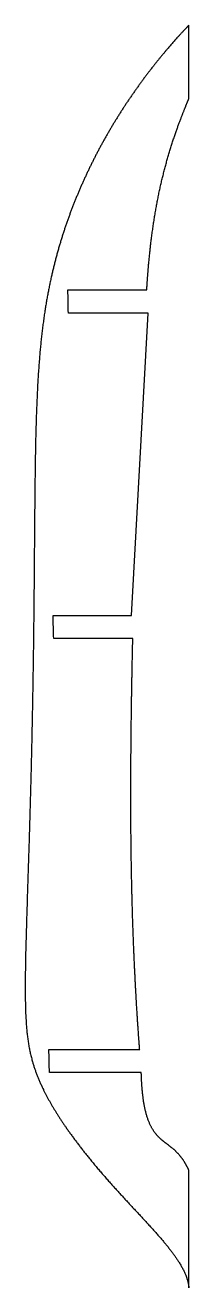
# Model space of a CAD drawing. Header units: millimetres. Extents: x -23 to -1, y -223 to -60.
import ezdxf

# ---------------------------------------------------------------- set-up
doc = ezdxf.new("R2010")
doc.units = ezdxf.units.MM
doc.layers.get('0').update_dxf_attribs({"linetype": 'CONTINUOUS'})

msp = doc.modelspace()

# ---------------------------------------------------------------- linework, layer by layer
for p, q in [((-1.5, -69.84), (-1.5, -60.35)), ((-17.15, -94.5), (-6.94, -94.5)), ((-6.76, -97.5), (-17.09, -97.5)), ((-8.9, -136.5), (-6.76, -97.5)), ((-19.07, -136.5), (-8.9, -136.5)), ((-8.75, -139.5), (-18.99, -139.5)), ((-19.61, -192.5), (-7.86, -192.5)), ((-7.65, -195.5), (-19.54, -195.5)), ((-1.5, -223.26), (-1.5, -208.08))]:
    msp.add_line(p, q)
for points in [[(-1.5, -60.35), (-2.13, -61), (-3.37, -62.33), (-5.16, -64.39), (-7.43, -67.24), (-10.04, -70.99), (-12.43, -74.92), (-14.57, -79.03), (-16.44, -83.29), (-18.01, -87.69), (-19.26, -92.25), (-20.19, -97.04), (-20.81, -102.2), (-21.18, -107.95), (-21.37, -114.47), (-21.45, -121.95), (-21.51, -130.42), (-21.59, -139.79), (-21.75, -149.74), (-21.99, -159.75), (-22.28, -169.2), (-22.57, -177.54), (-22.74, -184.36), (-22.65, -189.6), (-22.1, -193.5), (-20.78, -197.13), (-18.56, -201.06), (-15.52, -205.29), (-11.88, -209.6), (-8.06, -213.65), (-4.61, -217.31), (-2.63, -219.89), (-1.79, -221.64), (-1.54, -222.73), (-1.5, -223.26)], [(-6.94, -94.5), (-6.91, -93.95), (-6.84, -92.86), (-6.71, -91.23), (-6.5, -89.09), (-6.17, -86.47), (-5.75, -83.91), (-5.26, -81.4), (-4.67, -78.97), (-4, -76.6), (-3.25, -74.29), (-2.58, -72.48), (-2.05, -71.15), (-1.69, -70.28), (-1.5, -69.84)], [(-7.86, -192.5), (-7.93, -191.63), (-8.06, -189.87), (-8.24, -187.17), (-8.45, -183.47), (-8.67, -178.67), (-8.84, -173.66), (-8.95, -168.45), (-9.01, -163.03), (-9.01, -157.41), (-8.97, -151.61), (-8.9, -146.84), (-8.83, -143.2), (-8.78, -140.74), (-8.75, -139.5)], [(-1.5, -208.08), (-1.65, -207.75), (-1.97, -207.13), (-2.47, -206.36), (-3.18, -205.58), (-4.09, -204.88), (-4.98, -204.25), (-5.76, -203.51), (-6.42, -202.53), (-6.94, -201.25), (-7.32, -199.66), (-7.51, -198.14), (-7.6, -196.87), (-7.64, -195.97), (-7.65, -195.5)]]:
    msp.add_open_spline(points, degree=5)
for points, knots in [([(-17.09, -97.5), (-17.1, -97), (-17.11, -96.5), (-17.13, -95.5), (-17.14, -95), (-17.15, -94.5)], [0, 0, 0, 0, 0.1500624, 0.1500624, 0.300125, 0.300125, 0.300125, 0.300125]), ([(-18.99, -139.5), (-19, -139), (-19.02, -138.5), (-19.04, -137.5), (-19.06, -137), (-19.07, -136.5)], [0, 0, 0, 0, 0.150077, 0.150077, 0.3001541, 0.3001541, 0.3001541, 0.3001541]), ([(-19.54, -195.5), (-19.55, -195), (-19.56, -194.5), (-19.59, -193.5), (-19.6, -193), (-19.61, -192.5)], [0, 0, 0, 0, 0.1500764, 0.1500764, 0.300153, 0.300153, 0.300153, 0.300153])]:
    msp.add_open_spline(points, degree=3, knots=knots)

doc.saveas('drawing.dxf')
